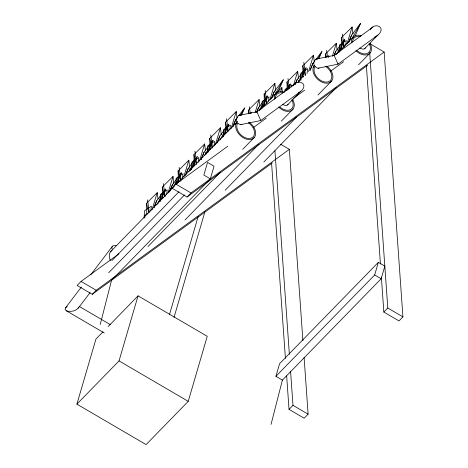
<?xml version="1.0" encoding="UTF-8"?>
<svg xmlns="http://www.w3.org/2000/svg" width="468" height="468" viewBox="0 0 468 468"><rect width="100%" height="100%" fill="white"/><g stroke="black" fill="none" stroke-linecap="round" stroke-linejoin="round"><path stroke-width="0.7" d="M144.08 218.129L144.571 210.67L151.416 206.172L150.754 211.033M159.927 201.234L160.372 194.454L167.216 189.955L166.649 194.121M175.769 184.339L176.173 178.232L183.017 173.739L182.356 178.595M191.482 169.474L191.974 162.016L198.818 157.523L198.163 162.378M207.33 152.58L207.774 145.8L214.619 141.301L213.964 146.162M223.131 136.363L223.581 129.577L230.426 125.085L229.765 129.94M261.717 108.851L262.209 101.392L269.047 96.899L268.486 101.065M284.895 91.459L285.03 89.429L291.874 84.93L291.593 87.013M300.386 79.987L300.83 73.207L307.675 68.714L307.02 73.57M338.967 52.48L339.458 45.022L346.302 40.529L345.647 45.384M100.24 324.441L111.571 280.227L210.331 178.864L214.028 166.216L207.54 162.425L203.843 175.067L210.331 178.864M271.066 424.33L282.397 380.11L381.157 278.747L384.854 266.105L378.372 262.308L279.607 363.671L275.909 376.319L282.397 380.11M108.102 326.6L138.054 295.852L207.248 336.316L188.235 401.351L146.092 444.6L76.898 404.141L95.917 339.101L103.024 331.806M76.898 404.141L119.036 360.892L138.054 295.852M169.422 314.777L198.093 216.713M174.055 317.286L204.885 211.852M275.909 376.319L374.669 274.956L378.372 262.308M152.065 209.74L157.219 192.635L146.502 203.293L146.794 213.981M168.071 192.839L173.02 176.413L162.308 187.071L162.612 198.479M183.871 176.617L188.82 160.196L178.109 170.855L178.396 181.543M199.467 161.086L204.621 143.98L193.91 154.639L194.197 165.327M215.274 144.869L220.422 127.758L209.711 138.417L210.021 149.824M231.075 128.647L236.229 111.542L225.512 122.201L225.804 132.889M255.136 112.577L259.05 99.573L248.338 110.232L248.432 113.8M269.907 99.778L274.851 83.357L264.139 94.015L264.449 105.417M280.642 91.71L281.876 87.61L276.266 93.191M293.559 85.077L297.677 71.388L286.966 82.046L287.176 89.885M308.535 71.592L313.478 55.171L302.767 65.83L303.077 77.232M332.391 56.207L336.305 43.202L325.593 53.861L325.687 57.424M346.958 44.091L352.106 26.986L341.394 37.645L341.704 49.046M153.984 207.511L156.681 200.766L165.637 189.049L161.495 198.719M169.79 191.289L172.481 184.55L181.438 172.827L177.296 182.502M185.591 175.073L188.282 168.334L197.244 156.61L192.822 166.93M201.123 159.529L204.089 152.112L213.045 140.394L207.792 152.644M217.193 142.635L219.89 135.895L228.846 124.172L224.698 133.848M232.994 126.418L235.691 119.679L236.972 118.006M256.897 111.758L258.517 107.71L267.474 95.987L262.501 107.599M271.621 98.233L274.318 91.494L283.275 79.771L277.746 92.67M295.255 84.246L297.145 79.525L306.101 67.802L301.679 78.121M310.249 70.048L312.946 63.309L314.648 61.074M334.152 55.382L335.772 51.34L344.729 39.616L339.75 51.228M348.607 42.535L351.573 35.123L360.53 23.4L355.001 36.299M153.878 207.488L156.681 200.766M169.404 191.939L172.481 184.55M185.486 175.05L188.282 168.334M201.006 159.506L204.089 152.112M216.807 143.29L219.89 135.895M232.608 127.068L235.691 119.679M256.558 112.414L258.517 107.71M271.516 98.21L274.318 91.494M295.185 84.228L297.145 79.525M309.863 70.697L312.946 63.309M334.088 55.37L335.772 51.34M348.49 42.512L351.573 35.123M241.605 115.052L244.647 107.956L238.674 115.772M287.814 89.827L290.3 84.024L283.9 92.395M318.86 58.681L321.902 51.585L315.929 59.401M328.372 57.125L328.928 55.838L328.074 56.95M81.414 287.013L65.508 307.885L65.093 309.588L66.485 310.881L104.27 332.97M66.485 310.881C70.569 312.057 76.302 311.255 78.636 307.365M156.774 204.849L165.637 189.049M173.64 186.738L181.438 172.827M188.733 171.785L197.244 156.61M204.539 155.563L213.045 140.394M219.983 139.979L228.846 124.172M235.433 124.394L237.206 121.23M240.394 115.543L244.647 107.956M259.319 110.53L267.474 95.987M274.769 94.945L283.275 79.771M286.755 90.342L290.3 84.024M297.946 82.345L306.101 67.802M313.039 67.392L314.104 65.491M317.649 59.173L321.902 51.585M328.214 57.102L328.928 55.838M336.931 53.527L344.729 39.616M352.375 37.943L360.53 23.4M90.687 274.839L112.332 246.425A5.195 3.223 37.3 0 1 116.058 245.764M78.197 308.236L90.113 292.594M250.819 113.32L251.673 112.209M292.886 85.942C297.993 77.945 309.371 84.059 300.743 91.348L287.492 104.949M370.141 29.572C375.248 21.575 386.626 27.688 377.998 34.977L364.748 48.578M118.872 253.831L81.069 281.414L77.121 285.468L92.254 294.319L272.399 162.87M367.801 65.134L187.065 197.01L171.931 188.159L175.88 184.105L227.857 146.18M110.477 251.807L173.172 187.457M175.722 184.842L236.89 122.06A11.636 7.962 44.3 0 0 241.324 136.434A11.636 7.962 44.3 0 0 254.914 136.551A11.636 7.962 44.3 0 0 249.052 122.171M111.834 260.653L179.033 191.681M259.717 110.097L275.517 93.875M108.646 272.774L184.497 194.922M92.254 294.319L96.209 290.265L289.341 149.339L280.513 144.173M187.065 197.01L191.02 192.956L384.152 52.03L369.65 43.547M147.923 246.601L220.305 172.312M242.734 149.298L254.457 137.264M335.948 54.774L352.773 37.504M185.018 219.989L258.933 144.126M281.362 121.113L293.085 109.079M225.178 190.23L296.542 116.988M317.947 95.016L331.713 80.894M263.806 162.045L336.188 87.756M358.617 64.742L370.34 52.708M304.095 357.423L308.12 414.174L304.171 418.228L289.031 409.377L292.986 405.323L290.558 371.124M384.152 52.03L402.93 316.865L398.982 320.919L383.842 312.068L387.791 308.014L369.685 52.638M221.838 137.592L223.365 136.071M206.037 153.814L207.564 152.287M190.23 170.03L191.763 168.509M260.465 109.407L261.992 107.886M299.093 81.221L300.62 79.7M65.508 307.885L67.211 306.493M240.903 124.576L260.793 120.522L300.743 91.348M318.158 68.205L338.048 64.151L377.998 34.977M260.699 120.217L260.793 120.522L256.891 111.77L295.717 83.439M337.954 63.847L338.048 64.151L334.146 55.399L372.973 27.068M253.252 127.647L266.245 118.164M293.418 98.344L304.639 90.154M330.624 71.189L343.617 61.712M171.931 188.159L173.113 187.299M374.827 36.943L376.471 36.118M298.122 93.038L299.216 92.488M316.304 59.038L334.146 55.399M239.049 115.409L256.932 111.764L257.102 112.057M374.669 274.956L381.157 278.747M175.88 184.105L191.02 192.956M387.791 308.014L402.93 316.865M81.069 281.414L96.209 290.265M292.986 405.323L308.12 414.174M79.104 306.347L110.524 324.716M119.036 360.892L188.235 401.351M359.64 48.075L362.899 49.187A5.634 3.849 44.3 0 0 365.373 47.906M282.385 104.446L285.644 105.557A5.634 3.849 44.3 0 0 288.118 104.276M238.025 123.312L239.885 124.453A5.634 4.224 78.5 0 0 241.897 124.377M341.394 37.645L343.799 47.274M325.593 53.861L326.453 57.301M302.767 65.83L305.171 75.459M286.966 82.046L288.686 88.926M264.139 94.015L266.544 103.644M248.338 110.232L249.198 113.671M225.512 122.201L227.916 131.83M209.711 138.417L212.115 148.046M193.91 154.639L196.314 164.262M178.109 170.855L180.513 180.484M162.308 187.071L164.713 196.7M146.502 203.293L148.912 212.917M342.412 34.176L344.226 47.092M326.605 50.392L327.518 56.85M303.785 62.361L305.598 75.278M287.978 78.577L289.394 88.627M265.157 90.546L266.971 103.463M249.356 106.762L250.263 113.221M226.53 118.732L228.244 130.929M210.729 134.948L212.542 147.865M194.922 151.164L196.741 164.087M179.121 167.386L180.94 180.303M163.32 183.602L165.14 196.519M147.519 199.818L149.233 212.022M352.106 26.986L352.977 34.006M353.241 36.106L353.41 37.51M336.305 43.202L337.176 50.222M337.434 52.328L337.609 53.732M313.478 55.171L314.262 61.489M297.677 71.388L298.549 78.408M298.812 80.514L298.982 81.918M281.876 87.61L282.397 91.816M274.851 83.357L275.722 90.377M275.898 91.775L276.155 93.881M259.05 99.573L259.921 106.593M260.097 107.997L260.266 109.401M236.229 111.542L237.007 117.86M220.422 127.758L221.294 134.778M204.621 143.98L205.493 150.994M205.668 152.398L205.926 154.504M188.82 160.196L189.692 167.216M189.862 168.615L190.125 170.721M173.02 176.413L173.891 183.433M174.061 184.837L174.236 186.241M157.219 192.635L158.003 198.947M158.348 201.755L158.523 203.159M366.356 65.421L380.437 264.046M381.367 277.144L383.842 312.068M289.341 149.339L302.907 340.686M274.927 150.673L289.37 354.393M271.598 163.455L285.421 358.447M286.662 375.909L289.031 409.377M112.18 249.14A5.107 3.171 37.3 0 1 112.332 246.425M317.298 58.839A5.634 4.224 78.5 0 0 315.409 59.541L313.852 62.46A4.341 3.253 78.5 0 0 314.572 66L317.134 68.082A5.634 4.224 78.5 0 0 319.153 68.006M241.067 115.327A5.634 4.224 78.5 0 0 238.154 115.912L236.597 118.831A4.341 3.253 78.5 0 0 237.317 122.37M370.118 43.384A11.636 7.962 44.3 0 1 368.421 54.306A11.636 7.962 44.3 0 1 355.85 50.661M351.655 42.962A11.636 7.962 44.3 0 1 361.331 35.779M369.164 43.571A10.343 7.073 44.3 0 1 367.988 53.1A10.343 7.073 44.3 0 1 357.277 50.778M352.656 42.091A10.343 7.073 44.3 0 1 360.775 36.639M339.604 50.854A5.171 3.545 16.3 0 1 342.237 48.151M326.799 66.152A11.636 7.962 44.3 0 1 332.023 80.432A11.636 7.962 44.3 0 1 318.421 79.934A11.636 7.962 44.3 0 1 314.145 65.69M325.599 66.409A10.343 7.073 44.3 0 1 331.227 79.25A10.343 7.073 44.3 0 1 319.17 79.396A10.343 7.073 44.3 0 1 315.122 66.538M301.117 79.999A5.171 3.545 16.3 0 1 303.609 76.337M292.863 99.754A11.636 7.962 44.3 0 1 291.166 110.676A11.636 7.962 44.3 0 1 278.595 107.032M274.4 99.333A11.636 7.962 44.3 0 1 284.076 92.155M291.909 99.941A10.343 7.073 44.3 0 1 290.733 109.471A10.343 7.073 44.3 0 1 280.022 107.149M275.4 98.461A10.343 7.073 44.3 0 1 282.941 92.863M262.349 107.225A5.171 3.545 16.3 0 1 264.982 104.522M207.921 151.626A5.171 3.545 16.3 0 1 210.553 148.923M176.319 184.064A5.171 3.545 16.3 0 1 180.18 181.204M192.12 167.848A5.171 3.545 16.3 0 1 194.752 165.145M160.659 201.246A5.171 3.545 16.3 0 1 163.151 197.578M144.852 217.462A5.171 3.545 16.3 0 1 147.344 213.8M110.378 260.495A11.636 7.962 44.3 0 1 112.022 250.415M248.344 122.78A10.343 7.073 44.3 0 1 253.972 135.621A10.343 7.073 44.3 0 1 241.915 135.767A10.343 7.073 44.3 0 1 237.867 122.908M223.722 135.41A5.171 3.545 16.3 0 1 226.354 132.707"/></g></svg>
